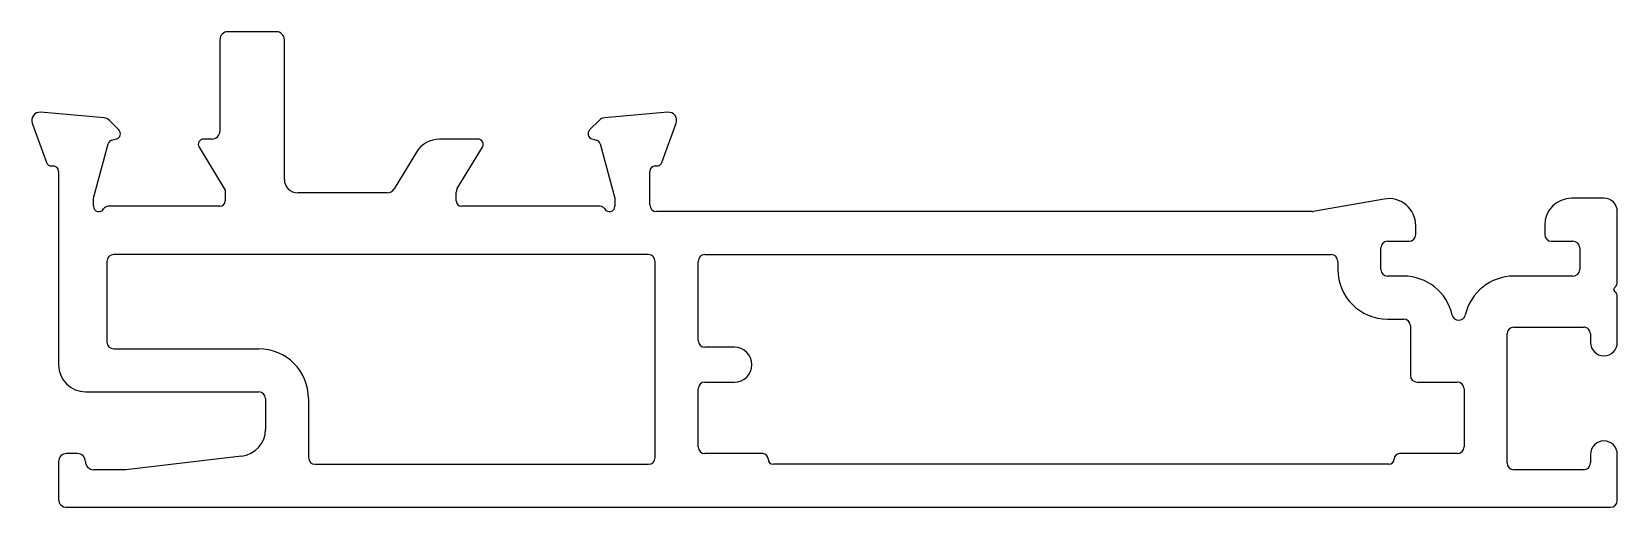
# Model space of a CAD drawing. Header units: inches. Extents: x -27.7 to 31.3, y 0.1 to 17.8.
import ezdxf

# ---------------------------------------------------------------- set-up
doc = ezdxf.new("R2010")
doc.units = ezdxf.units.IN
doc.header["$MEASUREMENT"] = 0
doc.layers.add('FRAME', color=4, linetype='Continuous')

msp = doc.modelspace()

# ---------------------------------------------------------------- linework, layer by layer
at = {"layer": 'FRAME', "color": 7}
for p, q in [((-18.56, 17.817), (-20.36, 17.817)), ((-20.66, 17.517), (-20.66, 14.117)), ((-18.26, 12.317), (-18.26, 17.517)), ((-24.969, 14.609), (-27.334, 14.816)), ((-3.986, 14.816), (-6.352, 14.609)), ((-27.642, 14.414), (-27.109, 12.949)), ((-24.419, 14.159), (-24.783, 14.522)), ((-6.538, 14.522), (-6.902, 14.159)), ((-4.212, 12.949), (-3.678, 14.414)), ((-25.36, 11.617), (-24.819, 13.637)), ((-24.678, 13.779), (-24.509, 13.824)), ((-20.96, 13.817), (-21.264, 13.817)), ((-11.057, 13.817), (-12.483, 13.817)), ((-6.812, 13.824), (-6.643, 13.779)), ((-6.502, 13.637), (-5.96, 11.617)), ((-21.434, 13.513), (-20.46, 11.917)), ((-13.336, 13.338), (-14.177, 11.961)), ((-11.824, 11.977), (-10.886, 13.513)), ((-26.921, 12.817), (-26.86, 12.817)), ((-26.66, 12.617), (-26.66, 5.41)), ((-4.66, 11.367), (-4.66, 12.617)), ((-4.46, 12.817), (-4.4, 12.817)), ((-20.46, 11.917), (-20.46, 11.517)), ((-14.433, 11.817), (-17.76, 11.817)), ((-11.86, 11.517), (-11.86, 11.847)), ((-25.36, 11.317), (-25.36, 11.617)), ((-20.66, 11.317), (-24.814, 11.317)), ((-6.507, 11.317), (-11.66, 11.317)), ((-5.96, 11.617), (-5.96, 11.317)), ((22.666, 11.586), (20.026, 11.121)), ((30.84, 11.617), (29.64, 11.617)), ((30.84, 11.617), (30.84, 11.617)), ((19.982, 11.117), (-4.41, 11.117)), ((31.34, 8.489), (31.34, 11.117)), ((23.84, 10.267), (23.84, 10.602)), ((28.64, 10.617), (28.64, 10.267)), ((-4.711, 9.517), (-24.61, 9.517)), ((-2.611, 9.517), (20.69, 9.517)), ((22.54, 8.967), (22.54, 9.767)), ((22.79, 10.017), (23.59, 10.017)), ((28.89, 10.017), (29.69, 10.017)), ((29.94, 9.767), (29.94, 8.967)), ((-24.86, 9.267), (-24.86, 6.26)), ((-4.461, 1.96), (-4.461, 9.267)), ((-2.861, 6.32), (-2.861, 9.267)), ((20.94, 9.267), (20.94, 8.967)), ((23.389, 8.717), (22.79, 8.717)), ((29.69, 8.717), (27.489, 8.717)), ((31.221, 8.266), (31.266, 8.312)), ((31.266, 8.136), (31.221, 8.182)), ((31.34, 6.248), (31.34, 7.959)), ((22.79, 7.117), (23.389, 7.117)), ((23.639, 6.867), (23.639, 5.02)), ((27.239, 1.76), (27.239, 6.567)), ((27.489, 6.817), (30.089, 6.817)), ((30.339, 6.567), (30.339, 6.248)), ((-24.61, 6.01), (-19.21, 6.01)), ((-1.511, 6.07), (-2.611, 6.07)), ((-2.611, 4.77), (-1.511, 4.77)), ((23.889, 4.77), (25.389, 4.77)), ((-25.66, 4.41), (-19.21, 4.41)), ((-18.96, 4.16), (-18.96, 3.01)), ((-17.36, 4.16), (-17.36, 1.96)), ((-2.861, 2.36), (-2.861, 4.52)), ((25.639, 4.52), (25.639, 2.36)), ((-26.66, 1.81), (-26.66, 0.41)), ((-25.96, 2.11), (-26.36, 2.11)), ((-19.856, 2.016), (-24.16, 1.51)), ((-0.461, 2.11), (-2.611, 2.11)), ((25.389, 2.11), (23.239, 2.11)), ((30.339, 2.079), (30.339, 1.76)), ((31.34, 0.36), (31.34, 2.079)), ((-24.16, 1.51), (-25.36, 1.51)), ((-17.11, 1.71), (-4.711, 1.71)), ((22.839, 1.71), (-0.061, 1.71)), ((30.089, 1.51), (27.489, 1.51)), ((-26.36, 0.11), (31.09, 0.11))]:
    msp.add_line(p, q, dxfattribs=at)
for centre, radius, start, end in [((-20.36, 17.517), 0.3, 90, 180), ((-18.56, 17.517), 0.3, 360, 90), ((-27.36, 14.517), 0.3, 85, 200), ((-3.96, 14.517), 0.3, 340, 95), ((-24.995, 14.31), 0.3, 45, 85), ((-6.326, 14.31), 0.3, 95, 135), ((-24.626, 13.585), 0.2, 105, 165), ((-24.56, 14.017), 0.2, 285, 45), ((-21.264, 13.617), 0.2, 90, 211.4), ((-20.96, 14.117), 0.3, 270, 360), ((-12.483, 12.817), 1, 90, 148.6), ((-11.057, 13.617), 0.2, 328.6, 90), ((-6.76, 14.017), 0.2, 135, 255), ((-6.695, 13.585), 0.2, 15, 75), ((-26.921, 13.017), 0.2, 200, 270), ((-26.86, 12.617), 0.2, 360, 90), ((-4.46, 12.617), 0.2, 90, 180), ((-4.4, 13.017), 0.2, 270, 340), ((-17.76, 12.317), 0.5, 180, 270), ((-14.433, 12.117), 0.3, 270, 328.6), ((-11.61, 11.847), 0.25, 148.60001, 180), ((-25.16, 11.317), 0.2, 180, 330), ((-24.814, 11.117), 0.2, 90, 150), ((-20.66, 11.517), 0.2, 270, 360), ((-11.66, 11.517), 0.2, 180, 270), ((-6.507, 11.117), 0.2, 30, 90), ((-6.16, 11.317), 0.2, 210, 0), ((-4.41, 11.367), 0.25, 180, 270), ((22.84, 10.602), 1, 360, 100), ((29.64, 10.617), 1, 90, 180), ((30.84, 11.117), 0.5, 0, 90), ((19.982, 11.367), 0.25, 270, 280), ((23.59, 10.267), 0.25, 270, 360), ((28.89, 10.267), 0.25, 180, 270), ((-24.61, 9.267), 0.25, 90, 180), ((-4.711, 9.267), 0.25, 0, 90), ((-2.611, 9.267), 0.25, 90, 180), ((20.69, 9.267), 0.25, 0, 90), ((22.79, 9.767), 0.25, 90, 180), ((29.69, 9.767), 0.25, 0, 90), ((22.79, 8.967), 1.85, 180, 270), ((22.79, 8.967), 0.25, 180, 270), ((29.69, 8.967), 0.25, 270, 0), ((23.389, 6.867), 1.85, 12.52791, 90), ((27.489, 6.867), 1.85, 90, 167.47209), ((31.263, 8.224), 0.06, 135, 225), ((31.09, 8.489), 0.25, 315, 0), ((31.09, 7.959), 0.25, 0, 45), ((23.389, 6.867), 0.25, 0, 90), ((25.439, 7.323), 0.25, 192.52791, 347.47209), ((27.489, 6.567), 0.25, 90, 180), ((30.089, 6.567), 0.25, 359.99996, 90.00004), ((-24.61, 6.26), 0.25, 180, 270), ((-19.21, 4.16), 1.85, 0, 90), ((-2.611, 6.32), 0.25, 180, 270), ((-1.511, 5.42), 0.65, 270, 90), ((30.84, 6.248), 0.5, 180, 270), ((30.84, 6.248), 0.5, 270, 360), ((-25.66, 5.41), 1, 180, 270), ((-2.611, 4.52), 0.25, 90, 180), ((23.889, 5.02), 0.25, 180, 270), ((25.389, 4.52), 0.25, 0, 90), ((-19.21, 4.16), 0.25, 0, 90), ((-19.96, 3.01), 1, 276.00901, 0), ((-2.611, 2.36), 0.25, 180, 270), ((25.389, 2.36), 0.25, 270, 0), ((30.84, 2.079), 0.5, 90, 180), ((30.84, 2.079), 0.5, 0, 90), ((-26.36, 1.81), 0.3, 89.99994, 179.99994), ((-25.96, 1.81), 0.3, 360, 90), ((-25.36, 1.81), 0.3, 180, 270), ((-17.11, 1.96), 0.25, 180, 270), ((-4.711, 1.96), 0.25, 270, 0), ((-0.461, 1.91), 0.2, 0, 90), ((-0.061, 1.91), 0.2, 180, 270), ((22.839, 1.91), 0.2, 270, 360), ((23.239, 1.91), 0.2, 90, 180), ((27.489, 1.76), 0.25, 180, 270), ((30.089, 1.76), 0.25, 269.99996, 0.00004), ((-26.36, 0.41), 0.3, 180, 270), ((31.09, 0.36), 0.25, 270, 0)]:
    msp.add_arc(centre, radius, start, end, dxfattribs=at)

doc.saveas('drawing.dxf')
